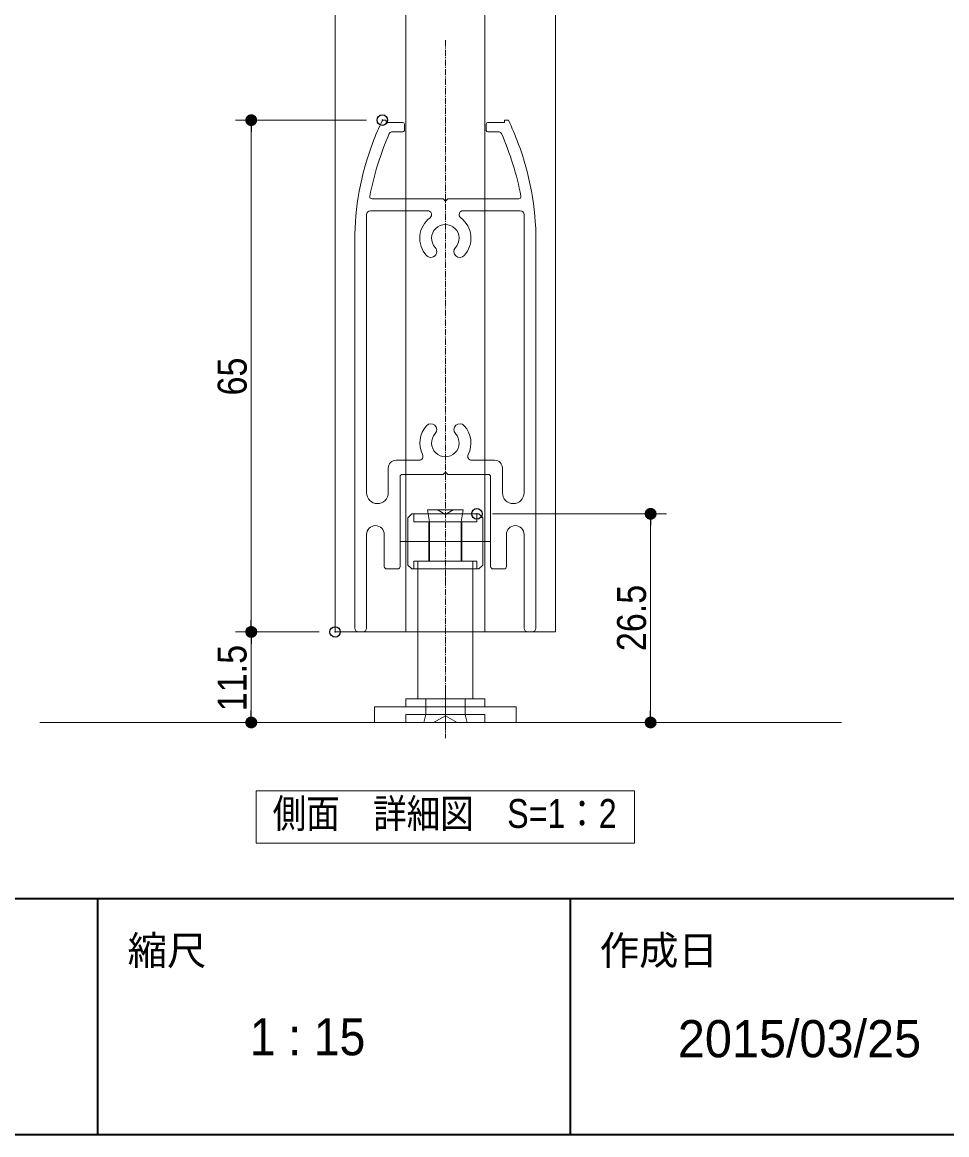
# Model space of a CAD drawing. Units: millimetres, scale not verified. Extents: x -4547 to 4547, y -2284 to 2284.
# Drawn here: x 13 to 893, y -2078 to -1018 of the extents above; entities that cross this region are included whole.
import ezdxf
from ezdxf.enums import TextEntityAlignment as Align

# ---------------------------------------------------------------- set-up
doc = ezdxf.new("R2010")
doc.units = ezdxf.units.MM
doc.header["$LTSCALE"] = 20
doc.header["$PDMODE"] = 32
doc.header["$PDSIZE"] = 10
doc.linetypes.add('USER4', pattern=[9.172222, 5.997222, -1.058333, 1.058333, -1.058333])
for name, color, linetype, lineweight in [('0-0_1図面枠', 7, 'Continuous', 20), ('0-1_3一般', 7, 'Continuous', 15), ('0-3_0', 7, 'Continuous', 25), ('0-5_2寸法-1', 7, 'Continuous', 15)]:
    doc.layers.add(name, color=color, linetype=linetype, lineweight=lineweight)
doc.layers.add('0-4_Defpoints', color=7, linetype='Continuous')
doc.styles.add('ＭＳ Ｐゴシック', font='')
doc.styles.get('ＭＳ Ｐゴシック').set_extended_font_data('MS PGothic')

# ---------------------------------------------------------------- blocks, each defined once
blk = doc.blocks.new('グループ-2')
at = {"layer": '0-0_1図面枠', "lineweight": 35}
for p, q in [((-60000, -37050), (60000, -37050)), ((28500, -37050), (28500, -41550)), ((37500, -37050), (37500, -41550))]:
    blk.add_line(p, q, dxfattribs=at)
blk.add_lwpolyline([(-60000, 41550), (60000, 41550), (60000, -41550), (-60000, -41550)], close=True, dxfattribs=at)
blk = doc.blocks.new('図面枠')
at = {"layer": '0-0_1図面枠'}
blk.add_blockref('グループ-2', (0, 0), dxfattribs=at)
at = {"layer": '0-0_1図面枠', "style": 'ＭＳ Ｐゴシック'}
for s, p in [('縮尺', (29074.1, -38480.4)), ('作成日', (38062.5, -38477.4))]:
    blk.add_text(s, height=550.3, dxfattribs=at).set_placement(p, align=Align.BOTTOM_LEFT)
at = {"layer": '0-0_1図面枠', "style": 'ＭＳ Ｐゴシック', "width": 0.95}
blk.add_text('1 : 15', height=707.5, dxfattribs=at).set_placement((31400.2, -40249), align=Align.BOTTOM_LEFT)
blk = doc.blocks.new('グループ-36')
at = {"layer": '0-1_3一般', "linetype": 'USER4', "lineweight": 5}
blk.add_line((35124.8, -20697.1), (35124.8, -33996.3), dxfattribs=at)
at = {"layer": '0-1_3一般', "lineweight": 5}
for p, q in [((33924.8, -22221.3), (33999.8, -22221.3)), ((33999.8, -22221.3), (33999.8, -22266.3)), ((33999.8, -22266.3), (34314.8, -22266.3)), ((34314.8, -22446.3), (34098.7, -22446.3)), ((34344.8, -22296.3), (34344.8, -22416.3)), ((35904.8, -22296.3), (35904.8, -22416.3)), ((36150.8, -22446.3), (35934.8, -22446.3)), ((33729, -23721.3), (35079.8, -23721.3)), ((33699.8, -23946.3), (34787.3, -23946.3)), ((35462.3, -23946.3), (36549.8, -23946.3)), ((33624.8, -24021.3), (33624.8, -29320)), ((36624.8, -24021.3), (36624.8, -29320)), ((33399.8, -24516), (33399.8, -31896.3)), ((36849.8, -24516), (36849.8, -31896.3)), ((34187.3, -28701.3), (34623.4, -28701.3)), ((35626.2, -28701.3), (36062.3, -28701.3)), ((34037.3, -29320), (34037.3, -28851.3)), ((34262.3, -30726.3), (34262.3, -29016.3)), ((34307.3, -28971.3), (35079.8, -28971.3)), ((35124.8, -28926.3), (35079.8, -28971.3)), ((35169.8, -28971.3), (35124.8, -28926.3)), ((35169.8, -28971.3), (35942.3, -28971.3)), ((35987.3, -30201.3), (35987.3, -29016.3)), ((36212.3, -28851.3), (36212.3, -29320)), ((33624.8, -30115), (33624.8, -31896.3)), ((33962.3, -30115), (33962.3, -30726.3)), ((35987.3, -30201.3), (35987.3, -30726.3)), ((36287.3, -30726.3), (36287.3, -30115)), ((36624.8, -30115), (36624.8, -30816.3)), ((34007.3, -30771.3), (34217.3, -30771.3)), ((36032.3, -30771.3), (36242.3, -30771.3)), ((36624.8, -31896.3), (36624.8, -30816.3)), ((33474.8, -31971.3), (33549.8, -31971.3)), ((36774.8, -31971.3), (36699.8, -31971.3))]:
    blk.add_line(p, q, dxfattribs=at)
for points in [[(36324.8, -22221.3), (36249.8, -22221.3), (36249.8, -22266.3), (35934.8, -22266.3)], [(35079.8, -23721.3), (35124.8, -23766.3), (35169.8, -23721.3), (36520.6, -23721.3)]]:
    blk.add_lwpolyline(points, dxfattribs=at)
for centre, radius, start, end in [((39351.5, -24780.6), 6000, 154.7505, 159.33677), ((30898, -24780.6), 6000, 20.66323, 25.2495), ((34098.7, -22491.3), 45, 90, 156.45056), ((34314.8, -22296.3), 30, 0, 90), ((34314.8, -22416.3), 30, 270, 0), ((35934.8, -22296.3), 30, 90, 180), ((35934.8, -22416.3), 30, 180, 270), ((36150.8, -22491.3), 45, 23.54944, 90), ((38649.8, -24516), 5250, 159.33677, 180), ((39351.5, -24780.6), 5775, 156.45056, 168.88762), ((30898, -24780.6), 5775, 11.11238, 23.54944), ((31599.8, -24516), 5250, 0, 20.66323), ((33729, -23676.3), 45, 168.88762, 270), ((36520.6, -23676.3), 45, 270, 11.11238), ((33699.8, -24021.3), 75, 90, 180), ((34787.3, -24021.3), 75, 306.8699, 90), ((35462.3, -24021.3), 75, 90, 233.1301), ((36549.8, -24021.3), 75, 0, 90), ((35124.8, -24471.3), 487.5, 126.8699, 222.5424), ((35124.8, -24471.3), 487.5, 317.4576, 53.1301), ((35124.8, -24471.3), 262.5, 317.4576, 222.5424), ((34848.5, -24724.8), 112.5, 222.5424, 42.5424), ((35401.1, -24724.8), 112.5, 137.4576, 317.4576), ((35124.8, -28371.3), 487.5, 137.4576, 206.95775), ((34848.5, -28117.7), 112.5, 317.4576, 137.4576), ((35401.1, -28117.7), 112.5, 42.5424, 222.5424), ((35124.8, -28371.3), 487.5, 333.04225, 42.5424), ((35124.8, -28371.3), 262.5, 137.4576, 42.5424), ((34623.4, -28626.3), 75, 270, 26.95775), ((35626.2, -28626.3), 75, 153.04225, 270), ((34187.3, -28851.3), 150, 90, 180), ((36062.3, -28851.3), 150, 0, 90), ((34307.3, -29016.3), 45, 90, 180), ((35942.3, -29016.3), 45, 0, 90), ((33831, -29320), 206.2, 180, 270), ((33831, -29320), 206.2, 270, 0), ((36418.5, -29320), 206.2, 180, 0), ((33793.5, -30115), 168.8, 90, 180), ((33793.5, -30115), 168.8, 0, 90), ((36456, -30115), 168.8, 0, 180), ((34007.3, -30726.3), 45, 180, 270), ((34217.3, -30726.3), 45, 270, 0), ((36032.3, -30726.3), 45, 180, 270), ((36242.3, -30726.3), 45, 270, 0), ((33474.8, -31896.3), 75, 180, 270), ((33549.8, -31896.3), 75, 270, 0), ((36699.8, -31896.3), 75, 180, 270), ((36774.8, -31896.3), 75, 270, 0)]:
    blk.add_arc(centre, radius, start, end, dxfattribs=at)
blk = doc.blocks.new('グループ-39')
at = {"layer": '0-1_3一般', "lineweight": 5}
for p, q in [((34824.8, -29871.3), (34787.3, -29646.3)), ((35124.8, -29732.9), (34974.8, -29646.3)), ((35124.8, -29571.3), (35124.8, -29496.3)), ((35274.8, -29646.3), (35124.8, -29732.9)), ((35462.3, -29646.3), (35274.8, -29646.3)), ((35424.8, -29871.3), (35462.3, -29646.3)), ((34412.3, -29796.3), (34487.3, -29721.3)), ((34412.3, -30696.3), (34412.3, -29796.3)), ((34487.3, -29721.3), (34524.8, -29721.3)), ((34524.8, -29721.3), (34799.8, -29721.3)), ((34524.8, -29871.3), (34524.8, -29721.3)), ((34524.8, -29871.3), (34809.8, -29871.3)), ((34809.8, -30621.3), (34809.8, -29871.3)), ((34809.8, -29871.3), (35439.8, -29871.3)), ((34824.8, -30621.3), (34824.8, -29871.3)), ((35424.8, -30621.3), (35424.8, -29871.3)), ((35439.8, -29871.3), (35724.8, -29871.3)), ((35724.8, -29721.3), (35762.3, -29721.3)), ((35724.8, -29871.3), (35724.8, -29721.3)), ((35837.3, -29796.3), (35762.3, -29721.3)), ((35837.3, -29796.3), (35837.3, -30696.3)), ((34262.3, -30246.3), (35987.3, -30246.3)), ((34412.3, -30696.3), (34487.3, -30771.3)), ((34524.8, -30621.3), (34524.8, -30771.3)), ((34524.8, -30621.3), (34809.8, -30621.3)), ((34599.8, -30621.3), (34599.8, -33246.3)), ((34599.8, -30621.3), (34824.8, -30621.3)), ((35424.8, -30621.3), (35649.8, -30621.3)), ((35439.8, -30621.3), (35724.8, -30621.3)), ((35649.8, -30621.3), (35649.8, -33246.3)), ((35724.8, -30621.3), (35724.8, -30771.3)), ((35837.3, -30696.3), (35762.3, -30771.3)), ((34524.8, -30771.3), (34487.3, -30771.3)), ((35124.8, -30996.3), (35124.8, -30921.3)), ((35724.8, -30771.3), (35649.8, -30771.3)), ((35762.3, -30771.3), (35724.8, -30771.3)), ((34374.8, -33246.3), (34374.8, -33396.3)), ((35874.8, -33246.3), (34374.8, -33246.3)), ((34749.8, -33246.3), (34599.8, -33246.3)), ((34749.8, -33246.3), (34749.8, -33546.3)), ((34749.8, -33546.3), (34749.8, -33246.3)), ((35124.8, -33621.3), (35124.8, -33096.3)), ((35124.8, -33246.3), (35124.8, -33846.3)), ((35499.8, -33546.3), (35499.8, -33246.3)), ((35649.8, -33246.3), (35499.8, -33246.3)), ((35499.8, -33246.3), (35499.8, -33546.3)), ((35874.8, -33396.3), (35874.8, -33246.3)), ((33774.8, -33696.3), (33774.8, -33396.3)), ((33774.8, -33396.3), (34050.7, -33396.3)), ((34050.7, -33396.3), (34749.8, -33396.3)), ((34749.8, -33396.3), (35499.8, -33396.3)), ((35499.8, -33396.3), (36198.8, -33396.3)), ((36198.8, -33396.3), (36474.8, -33396.3)), ((36474.8, -33696.3), (36474.8, -33396.3)), ((34050.7, -33696.3), (33774.8, -33696.3)), ((34674.8, -33696.3), (34050.7, -33696.3)), ((34374.8, -33546.3), (35874.8, -33546.3)), ((34374.8, -33696.3), (34374.8, -33546.3)), ((35574.8, -33696.3), (34674.8, -33696.3)), ((34749.8, -33546.3), (34712.3, -33696.3)), ((34712.3, -33696.3), (34899.8, -33696.3)), ((34749.8, -33696.3), (35499.8, -33696.3)), ((35124.8, -33566.4), (34899.8, -33696.3)), ((34899.8, -33696.3), (35349.8, -33696.3)), ((35349.8, -33696.3), (35124.8, -33566.4)), ((35349.8, -33696.3), (35537.3, -33696.3)), ((35537.3, -33696.3), (35499.8, -33546.3)), ((36198.8, -33696.3), (35574.8, -33696.3)), ((35874.8, -33546.3), (35874.8, -33696.3)), ((36474.8, -33696.3), (36198.8, -33696.3))]:
    blk.add_line(p, q, dxfattribs=at)
for points in [[(35274.8, -29646.3), (34974.8, -29646.3), (34787.3, -29646.3)], [(34799.8, -29721.3), (35449.8, -29721.3), (35724.8, -29721.3)], [(34809.8, -30621.3), (35439.8, -30621.3), (35439.8, -29871.3)], [(35649.8, -30771.3), (34599.8, -30771.3), (34524.8, -30771.3)]]:
    blk.add_lwpolyline(points, dxfattribs=at)
blk = doc.blocks.new('グループ-42')
at = {"layer": '0-1_3一般', "lineweight": 5}
for p, q in [((33024.8, -31971.3), (33024.8, 7044)), ((34374.8, -31971.3), (34374.8, 7044)), ((35874.8, 7044), (35874.8, -31971.3)), ((37224.8, 7044), (37224.8, -31971.3)), ((34374.8, -31971.3), (33024.8, -31971.3)), ((35874.8, -31971.3), (34374.8, -31971.3)), ((37224.8, -31971.3), (35874.8, -31971.3))]:
    blk.add_line(p, q, dxfattribs=at)
blk = doc.blocks.new('グループ-47')
at = {"layer": '0-1_3一般', "lineweight": 5}
blk.add_lwpolyline([(27399.8, -33696.3), (38499.8, -33696.3), (42669.8, -33696.3)], dxfattribs=at)
blk = doc.blocks.new('グループ-49')
at = {"layer": '0-1_3一般'}
for name in ['グループ-36', 'グループ-47', 'グループ-42', 'グループ-39']:
    blk.add_blockref(name, (0, 0), dxfattribs=at)
blk = doc.blocks.new('_Dot')
at = {"layer": '0-3_0'}
blk.add_line((-10, 0), (-20, 0), dxfattribs=at)
for points in [[(0, 0), (-10, 0), (-9.92, 1.25)], [(0, 0), (-9.92, -1.25), (-10, 0)], [(0, 0), (-9.92, 1.25), (-9.69, 2.49)], [(0, 0), (-9.69, -2.49), (-9.92, -1.25)], [(0, 0), (-9.69, 2.49), (-9.3, 3.68)], [(0, 0), (-9.3, -3.68), (-9.69, -2.49)], [(0, 0), (-9.3, 3.68), (-8.76, 4.82)], [(0, 0), (-8.76, -4.82), (-9.3, -3.68)], [(0, 0), (-8.76, 4.82), (-8.09, 5.88)], [(0, 0), (-8.09, -5.88), (-8.76, -4.82)], [(0, 0), (-8.09, 5.88), (-7.29, 6.85)], [(0, 0), (-7.29, -6.85), (-8.09, -5.88)], [(0, 0), (-7.29, 6.85), (-6.37, 7.71)], [(0, 0), (-6.37, -7.71), (-7.29, -6.85)], [(0, 0), (-6.37, 7.71), (-5.36, 8.44)], [(0, 0), (-5.36, -8.44), (-6.37, -7.71)], [(0, 0), (-5.36, 8.44), (-4.26, 9.05)], [(0, 0), (-4.26, -9.05), (-5.36, -8.44)], [(0, 0), (-4.26, 9.05), (-3.09, 9.51)], [(0, 0), (-3.09, -9.51), (-4.26, -9.05)], [(0, 0), (-3.09, 9.51), (-1.87, 9.82)], [(0, 0), (-1.87, -9.82), (-3.09, -9.51)], [(0, 0), (-1.87, 9.82), (-0.63, 9.98)], [(0, 0), (-0.63, -9.98), (-1.87, -9.82)], [(0, 0), (-0.63, 9.98), (0.63, 9.98)], [(0, 0), (0.63, -9.98), (-0.63, -9.98)], [(0, 0), (0.63, 9.98), (1.87, 9.82)], [(0, 0), (1.87, 9.82), (3.09, 9.51)], [(0, 0), (3.09, 9.51), (4.26, 9.05)], [(0, 0), (4.26, 9.05), (5.36, 8.44)], [(0, 0), (5.36, 8.44), (6.37, 7.71)], [(0, 0), (6.37, 7.71), (7.29, 6.85)], [(0, 0), (7.29, 6.85), (8.09, 5.88)], [(0, 0), (8.09, 5.88), (8.76, 4.82)], [(0, 0), (8.76, 4.82), (9.3, 3.68)], [(0, 0), (9.3, 3.68), (9.69, 2.49)], [(0, 0), (9.69, 2.49), (9.92, 1.25)], [(0, 0), (9.92, 1.25), (10, 0)], [(0, 0), (1.87, -9.82), (0.63, -9.98)], [(0, 0), (3.09, -9.51), (1.87, -9.82)], [(0, 0), (4.26, -9.05), (3.09, -9.51)], [(0, 0), (5.36, -8.44), (4.26, -9.05)], [(0, 0), (6.37, -7.71), (5.36, -8.44)], [(0, 0), (7.29, -6.85), (6.37, -7.71)], [(0, 0), (8.09, -5.88), (7.29, -6.85)], [(0, 0), (8.76, -4.82), (8.09, -5.88)], [(0, 0), (9.3, -3.68), (8.76, -4.82)], [(0, 0), (9.69, -2.49), (9.3, -3.68)], [(0, 0), (9.92, -1.25), (9.69, -2.49)], [(0, 0), (10, 0), (9.92, -1.25)]]:
    blk.add_solid(points, dxfattribs=at)
blk = doc.blocks.new('グループ-50')
at = {"layer": '0-0_1図面枠', "lineweight": 15}
blk.add_lwpolyline([(31524.8, -34996.3), (38724.8, -34996.3), (38724.8, -35996.3), (31524.8, -35996.3)], close=True, dxfattribs=at)
at = {"layer": '0-0_1図面枠', "style": 'ＭＳ Ｐゴシック', "width": 0.85}
blk.add_text('側面\u3000詳細図\u3000S=1：2', height=550.3, dxfattribs=at).set_placement((31836.4, -35870), align=Align.BOTTOM_LEFT)

msp = doc.modelspace()

# ---------------------------------------------------------------- linework, layer by layer
at = {"layer": '0-4_Defpoints'}
for p in [(355.61, -1111.06), (445.61, -1486.06), (611.01, -1486.06), (230.79, -1598.56), (310.61, -1598.56), (230.79, -1684.81), (611.01, -1684.81)]:
    msp.add_point(p, dxfattribs=at)
at = {"layer": '0-5_2寸法-1'}
for p, q in [((340.61, -1111.06), (215.79, -1111.06)), ((230.79, -1122.32), (230.79, -1587.31)), ((460.61, -1486.06), (626.01, -1486.06)), ((611.01, -1673.56), (611.01, -1497.32)), ((295.61, -1598.56), (215.79, -1598.56)), ((295.61, -1598.56), (215.79, -1598.56)), ((230.79, -1673.56), (230.79, -1609.82)), ((245.79, -1684.81), (245.99, -1684.81)), ((626.01, -1684.81), (626.21, -1684.81))]:
    msp.add_line(p, q, dxfattribs=at)

# ---------------------------------------------------------------- block references
at = {"layer": '0-0_1図面枠', "xscale": 0.05, "yscale": 0.05}
for name in ['図面枠', 'グループ-50']:
    msp.add_blockref(name, (-1340.62, 0), dxfattribs=at)
at = {"layer": '0-1_3一般', "xscale": 0.05, "yscale": 0.05}
msp.add_blockref('グループ-49', (-1340.62, 0), dxfattribs=at)
at = {"layer": '0-5_2寸法-1', "xscale": 0.5627563, "yscale": 0.5627563}
for p, rotation in [((230.79, -1111.06), 90), ((611.01, -1486.06), 90), ((230.79, -1598.56), 270), ((230.79, -1598.56), 90), ((230.79, -1684.81), 270), ((611.01, -1684.81), 270)]:
    msp.add_blockref('_Dot', p, dxfattribs=dict(at, rotation=rotation))

# ---------------------------------------------------------------- texts
at = {"layer": '0-0_1図面枠', "style": 'ＭＳ Ｐゴシック'}
msp.add_text('2015/03/25', height=35.38, dxfattribs=at).set_placement((636.96, -2014.31), align=Align.BOTTOM_LEFT)
at = {"layer": '0-5_2寸法-1', "style": 'ＭＳ Ｐゴシック', "width": 0.9}
for s, p in [('65', (234.68, -1373.33)), ('26.5', (614.9, -1616.85)), ('11.5', (234.6, -1674.1))]:
    msp.add_text(s, height=27.57, rotation=90, dxfattribs=at).set_placement(p, align=Align.BOTTOM_LEFT)

doc.saveas('drawing.dxf')
